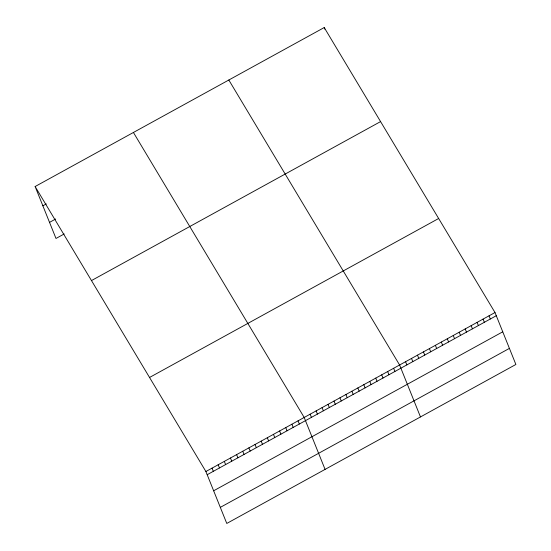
<?xml version="1.0" encoding="UTF-8"?>
<svg xmlns="http://www.w3.org/2000/svg" width="551" height="551" viewBox="0 0 551 551"><rect width="100%" height="100%" fill="white"/><g stroke="black" fill="none" stroke-linecap="round" stroke-linejoin="round"><path stroke-width="0.83" d="M35.119 186.527L324.222 27.55L495.005 312.534L515.881 364.473L226.778 523.45L205.895 471.511L35.119 186.527L55.995 238.466L64.192 233.961M42.868 205.805L46.284 203.932M49.528 222.384L55.672 219.002M91.473 280.576L380.583 121.592M149.541 377.469L438.644 218.492M205.895 471.511L495.005 312.534M207.183 474.707L496.286 315.723M213.643 490.789L502.753 331.812M220.31 507.368L509.413 348.384M228.823 80.012L399.599 364.996L420.475 416.935M133.418 132.474L304.193 417.458L325.069 469.397M489.04 315.813L490.321 319.008M483.075 319.091L484.363 322.287M477.111 322.369L478.399 325.565M471.153 325.648L472.434 328.844M465.189 328.926L466.47 332.122M459.224 332.205L460.512 335.401M453.259 335.483L454.547 338.679M324.222 27.55L324.87 29.148M447.302 338.762L448.583 341.957M441.337 342.047L442.618 345.236M435.373 345.325L436.661 348.514M429.408 348.604L430.696 351.793M423.45 351.882L424.731 355.071M417.486 355.161L418.767 358.35M411.521 358.439L412.809 361.628M405.564 361.718L406.845 364.914M393.634 368.275L394.915 371.47M387.67 371.553L388.958 374.749M381.712 374.832L382.993 378.027M375.748 378.11L377.029 381.306M369.783 381.388L371.064 384.584M363.818 384.674L365.106 387.863M357.861 387.952L359.142 391.141M351.896 391.231L353.177 394.42M345.932 394.509L347.213 397.698M339.967 397.788L341.255 400.976M334.009 401.066L335.29 404.255M328.045 404.344L329.326 407.54M322.08 407.623L323.361 410.819M316.116 410.901L317.404 414.097M310.158 414.18L311.439 417.376M298.05 420.84L299.331 424.029M291.906 424.215L293.187 427.411M285.762 427.597L287.043 430.786M279.619 430.972L280.9 434.167M273.475 434.353L274.756 437.542M267.331 437.728L268.613 440.924M261.188 441.11L262.469 444.299M255.044 444.485L256.325 447.681M248.9 447.867L250.182 451.055M242.757 451.241L244.038 454.437M236.613 454.623L237.894 457.812M230.47 457.998L231.751 461.194M224.326 461.38L225.607 464.569M218.182 464.755L219.47 467.951M212.039 468.136L213.327 471.325"/></g></svg>
